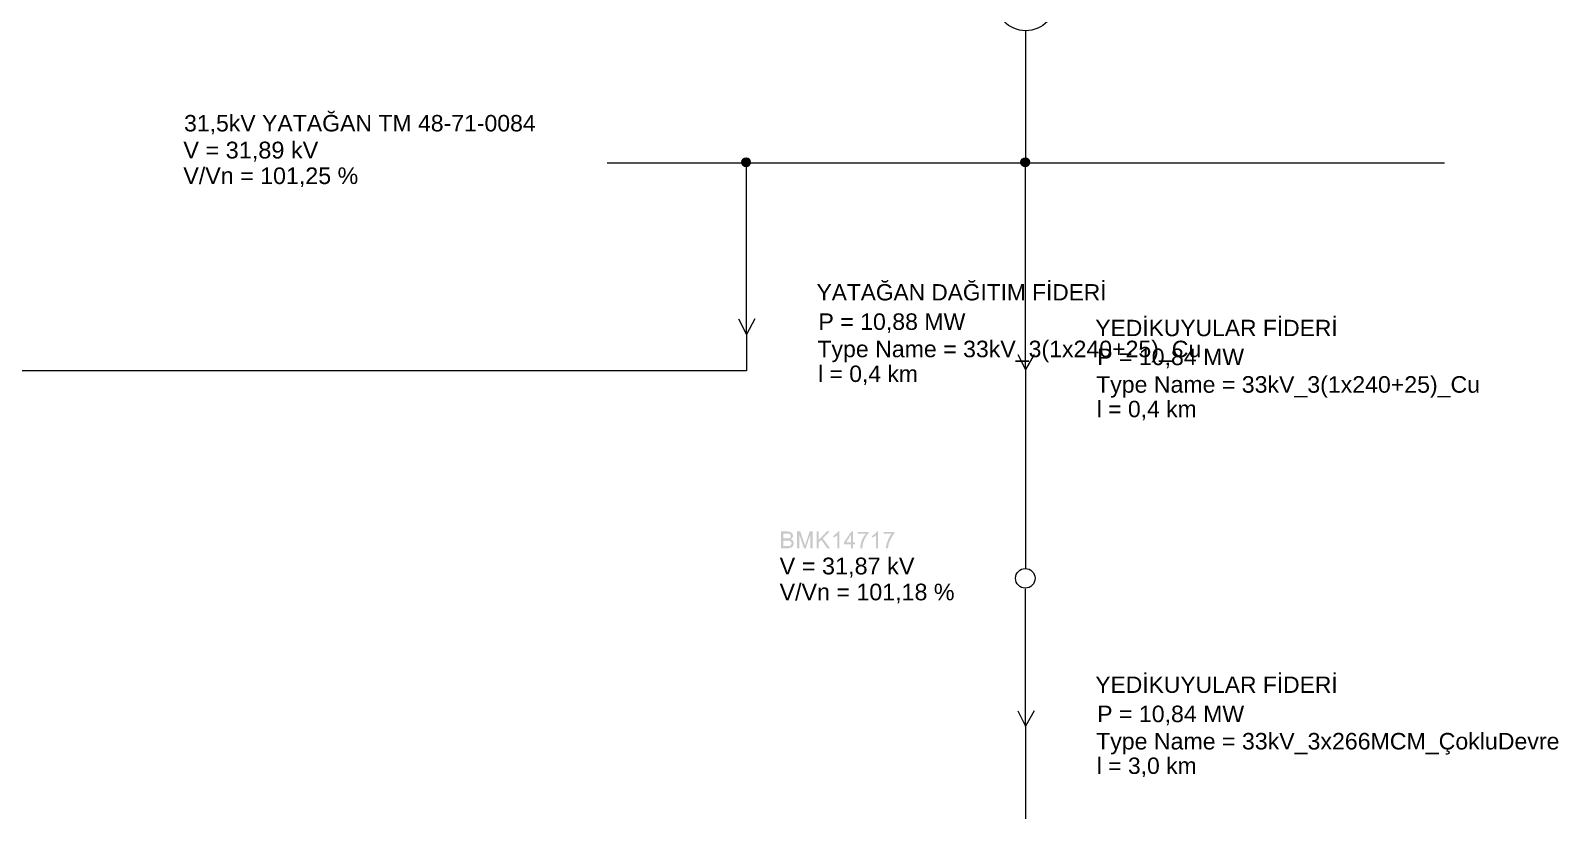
# Model space of a CAD drawing. Header units: millimetres. Extents: x 5 to 459, y 10 to 307.
# Drawn here: x 345.5 to 415.1, y 230.5 to 266.1 of the extents above; entities that cross this region are included whole.
import ezdxf

# ---------------------------------------------------------------- set-up
doc = ezdxf.new("R2010")
doc.units = ezdxf.units.MM
doc.header["$MEASUREMENT"] = 0
doc.layers.get('0').update_dxf_attribs({"linetype": 'CONTINUOUS'})
doc.styles.add('Arial$001', font='arial.ttf', dxfattribs={"height": 0.8937})

msp = doc.modelspace()

# ---------------------------------------------------------------- hatches: boundary and pattern name
h = msp.add_hatch(color=5)
edge = h.paths.add_edge_path()
edge.add_spline(control_points=[(378.298, 260.066), (378.298, 260.165), (378.215, 260.248), (378.116, 260.248), (378.116, 260.248), (378, 260.248), (377.917, 260.165), (377.917, 260.066), (377.917, 260.066), (377.917, 259.95), (378, 259.867), (378.116, 259.867), (378.116, 259.867), (378.215, 259.867), (378.298, 259.95), (378.298, 260.066)], knot_values=[0, 0, 0, 0, 0.0625, 0.0625, 0.0625, 0.0625, 0.125, 0.125, 0.125, 0.125, 0.1875, 0.1875, 0.1875, 0.1875, 1, 1, 1, 1], degree=3, periodic=0)
h = msp.add_hatch(color=5)
edge = h.paths.add_edge_path()
edge.add_spline(control_points=[(391.037, 260.066), (391.037, 260.165), (390.938, 260.248), (390.839, 260.248), (390.839, 260.248), (390.739, 260.248), (390.64, 260.165), (390.64, 260.066), (390.64, 260.066), (390.64, 259.95), (390.739, 259.867), (390.839, 259.867), (390.839, 259.867), (390.938, 259.867), (391.037, 259.95), (391.037, 260.066)], knot_values=[0, 0, 0, 0, 0.0625, 0.0625, 0.0625, 0.0625, 0.125, 0.125, 0.125, 0.125, 0.1875, 0.1875, 0.1875, 0.1875, 1, 1, 1, 1], degree=3, periodic=0)
h = msp.add_hatch(color=5)
edge = h.paths.add_edge_path()
edge.add_spline(control_points=[(391.037, 260.066), (391.037, 260.165), (390.938, 260.248), (390.839, 260.248), (390.839, 260.248), (390.739, 260.248), (390.64, 260.165), (390.64, 260.066), (390.64, 260.066), (390.64, 259.95), (390.739, 259.867), (390.839, 259.867), (390.839, 259.867), (390.938, 259.867), (391.037, 259.95), (391.037, 260.066)], knot_values=[0, 0, 0, 0, 0.0625, 0.0625, 0.0625, 0.0625, 0.125, 0.125, 0.125, 0.125, 0.1875, 0.1875, 0.1875, 0.1875, 1, 1, 1, 1], degree=3, periodic=0)
h = msp.add_hatch(color=5)
h.paths.add_polyline_path([(379.704, 242.462), (379.704, 243.223), (380.002, 243.223), (380.002, 243.223), (380.008, 243.223), (380.014, 243.223), (380.021, 243.223), (380.027, 243.222), (380.033, 243.221), (380.039, 243.22), (380.045, 243.219), (380.051, 243.218), (380.057, 243.217), (380.063, 243.216), (380.069, 243.214), (380.074, 243.213), (380.08, 243.211), (380.086, 243.21), (380.091, 243.208), (380.096, 243.206), (380.102, 243.204), (380.107, 243.202), (380.112, 243.2), (380.116, 243.198), (380.121, 243.196), (380.126, 243.194), (380.13, 243.192), (380.134, 243.19), (380.138, 243.188), (380.143, 243.186), (380.147, 243.184), (380.151, 243.182), (380.155, 243.18), (380.159, 243.178), (380.163, 243.175), (380.167, 243.173), (380.171, 243.171), (380.174, 243.168), (380.178, 243.166), (380.182, 243.163), (380.185, 243.161), (380.189, 243.158), (380.192, 243.155), (380.196, 243.152), (380.199, 243.149), (380.202, 243.146), (380.205, 243.143), (380.207, 243.139), (380.21, 243.136), (380.213, 243.132), (380.215, 243.128), (380.217, 243.124), (380.219, 243.12), (380.221, 243.116), (380.223, 243.112), (380.225, 243.107), (380.227, 243.103), (380.229, 243.099), (380.231, 243.095), (380.233, 243.091), (380.235, 243.087), (380.237, 243.083), (380.238, 243.078), (380.24, 243.074), (380.241, 243.07), (380.243, 243.066), (380.244, 243.062), (380.245, 243.058), (380.246, 243.054), (380.247, 243.05), (380.248, 243.045), (380.249, 243.041), (380.249, 243.037), (380.25, 243.033), (380.25, 243.029), (380.25, 243.025), (380.25, 243.021), (380.25, 243.016), (380.249, 243.012), (380.249, 243.008), (380.248, 243.004), (380.247, 243), (380.246, 242.996), (380.245, 242.992), (380.244, 242.988), (380.243, 242.985), (380.241, 242.981), (380.24, 242.977), (380.238, 242.974), (380.237, 242.97), (380.235, 242.967), (380.233, 242.963), (380.231, 242.96), (380.229, 242.957), (380.227, 242.954), (380.225, 242.952), (380.223, 242.949), (380.221, 242.946), (380.219, 242.944), (380.217, 242.942), (380.215, 242.938), (380.213, 242.934), (380.21, 242.93), (380.207, 242.926), (380.205, 242.921), (380.202, 242.917), (380.199, 242.913), (380.196, 242.91), (380.192, 242.906), (380.189, 242.902), (380.185, 242.898), (380.182, 242.894), (380.178, 242.891), (380.174, 242.887), (380.171, 242.884), (380.167, 242.881), (380.163, 242.878), (380.159, 242.875), (380.155, 242.872), (380.151, 242.869), (380.147, 242.866), (380.143, 242.864), (380.138, 242.861), (380.134, 242.859), (380.14, 242.859), (380.146, 242.859), (380.152, 242.858), (380.158, 242.857), (380.163, 242.855), (380.169, 242.854), (380.174, 242.852), (380.179, 242.849), (380.184, 242.847), (380.189, 242.844), (380.194, 242.842), (380.198, 242.839), (380.203, 242.835), (380.208, 242.832), (380.212, 242.829), (380.216, 242.825), (380.221, 242.821), (380.225, 242.817), (380.229, 242.813), (380.233, 242.809), (380.238, 242.805), (380.242, 242.801), (380.246, 242.797), (380.25, 242.793), (380.252, 242.789), (380.254, 242.785), (380.256, 242.781), (380.258, 242.776), (380.26, 242.772), (380.262, 242.768), (380.264, 242.764), (380.266, 242.759), (380.268, 242.755), (380.27, 242.751), (380.271, 242.746), (380.273, 242.741), (380.274, 242.737), (380.276, 242.732), (380.277, 242.727), (380.278, 242.722), (380.279, 242.717), (380.28, 242.712), (380.281, 242.706), (380.282, 242.701), (380.282, 242.695), (380.283, 242.689), (380.283, 242.683), (380.283, 242.677), (380.283, 242.677), (380.283, 242.673), (380.283, 242.669), (380.282, 242.665), (380.282, 242.661), (380.281, 242.657), (380.28, 242.652), (380.279, 242.648), (380.278, 242.644), (380.277, 242.64), (380.276, 242.636), (380.274, 242.632), (380.273, 242.628), (380.271, 242.624), (380.27, 242.619), (380.268, 242.615), (380.266, 242.611), (380.264, 242.607), (380.262, 242.603), (380.26, 242.599), (380.258, 242.595), (380.256, 242.59), (380.254, 242.586), (380.252, 242.582), (380.25, 242.578), (380.25, 242.576), (380.249, 242.574), (380.249, 242.571), (380.248, 242.569), (380.246, 242.566), (380.245, 242.563), (380.243, 242.56), (380.241, 242.557), (380.239, 242.554), (380.236, 242.551), (380.234, 242.548), (380.232, 242.545), (380.229, 242.542), (380.226, 242.539), (380.223, 242.536), (380.221, 242.533), (380.218, 242.53), (380.215, 242.527), (380.213, 242.524), (380.21, 242.521), (380.207, 242.519), (380.205, 242.516), (380.203, 242.514), (380.2, 242.512), (380.198, 242.51), (380.196, 242.508), (380.194, 242.506), (380.191, 242.504), (380.188, 242.502), (380.185, 242.5), (380.182, 242.498), (380.179, 242.496), (380.176, 242.494), (380.172, 242.492), (380.169, 242.491), (380.165, 242.489), (380.162, 242.488), (380.158, 242.486), (380.154, 242.485), (380.15, 242.484), (380.146, 242.483), (380.142, 242.482), (380.138, 242.481), (380.134, 242.48), (380.13, 242.479), (380.126, 242.479), (380.122, 242.479), (380.118, 242.479), (380.114, 242.477), (380.109, 242.475), (380.105, 242.473), (380.101, 242.472), (380.097, 242.47), (380.093, 242.469), (380.088, 242.468), (380.084, 242.467), (380.08, 242.466), (380.075, 242.465), (380.071, 242.465), (380.066, 242.464), (380.061, 242.464), (380.057, 242.463), (380.052, 242.463), (380.047, 242.463), (380.042, 242.463), (380.036, 242.462), (380.031, 242.462), (380.025, 242.462), (380.02, 242.462), (380.014, 242.462), (380.008, 242.462), (380.002, 242.462), (379.704, 242.462), (380.002, 242.462)])
h.paths.add_polyline_path([(379.803, 242.909), (379.969, 242.909), (379.969, 242.909), (379.975, 242.909), (379.981, 242.909), (379.987, 242.909), (379.992, 242.909), (379.998, 242.909), (380.003, 242.909), (380.008, 242.909), (380.013, 242.909), (380.018, 242.909), (380.022, 242.909), (380.027, 242.909), (380.031, 242.909), (380.035, 242.909), (380.039, 242.909), (380.043, 242.909), (380.046, 242.909), (380.049, 242.909), (380.053, 242.909), (380.056, 242.909), (380.058, 242.909), (380.061, 242.909), (380.064, 242.909), (380.066, 242.909), (380.068, 242.909), (380.068, 242.909), (380.072, 242.911), (380.076, 242.913), (380.08, 242.914), (380.083, 242.916), (380.087, 242.917), (380.09, 242.919), (380.093, 242.92), (380.096, 242.921), (380.099, 242.922), (380.102, 242.923), (380.105, 242.924), (380.107, 242.925), (380.11, 242.926), (380.112, 242.928), (380.115, 242.929), (380.117, 242.93), (380.119, 242.931), (380.122, 242.932), (380.124, 242.934), (380.126, 242.935), (380.128, 242.937), (380.13, 242.938), (380.132, 242.94), (380.134, 242.942), (380.134, 242.944), (380.135, 242.946), (380.135, 242.949), (380.136, 242.952), (380.136, 242.954), (380.137, 242.957), (380.138, 242.96), (380.139, 242.963), (380.14, 242.966), (380.141, 242.969), (380.142, 242.972), (380.143, 242.975), (380.144, 242.978), (380.145, 242.981), (380.146, 242.984), (380.147, 242.987), (380.147, 242.99), (380.148, 242.993), (380.149, 242.996), (380.15, 242.999), (380.15, 243.001), (380.151, 243.004), (380.151, 243.006), (380.151, 243.008), (380.151, 243.012), (380.151, 243.016), (380.15, 243.02), (380.15, 243.023), (380.149, 243.027), (380.148, 243.03), (380.147, 243.033), (380.147, 243.036), (380.146, 243.039), (380.145, 243.042), (380.144, 243.045), (380.143, 243.047), (380.142, 243.05), (380.141, 243.052), (380.14, 243.055), (380.139, 243.057), (380.138, 243.059), (380.137, 243.062), (380.136, 243.064), (380.136, 243.066), (380.135, 243.068), (380.135, 243.07), (380.134, 243.072), (380.134, 243.074), (380.132, 243.076), (380.13, 243.078), (380.128, 243.081), (380.126, 243.083), (380.124, 243.085), (380.122, 243.087), (380.119, 243.089), (380.117, 243.091), (380.115, 243.093), (380.112, 243.095), (380.11, 243.097), (380.107, 243.099), (380.105, 243.101), (380.102, 243.103), (380.099, 243.105), (380.096, 243.107), (380.093, 243.11), (380.09, 243.112), (380.087, 243.114), (380.083, 243.116), (380.08, 243.118), (380.076, 243.12), (380.072, 243.122), (380.068, 243.124), (380.066, 243.124), (380.064, 243.124), (380.061, 243.124), (380.058, 243.124), (380.056, 243.124), (380.053, 243.124), (380.049, 243.124), (380.046, 243.124), (380.043, 243.124), (380.039, 243.124), (380.035, 243.124), (380.031, 243.124), (380.027, 243.124), (380.022, 243.124), (380.018, 243.124), (380.013, 243.124), (380.008, 243.124), (380.003, 243.124), (379.998, 243.124), (379.992, 243.124), (379.987, 243.124), (379.981, 243.124), (379.975, 243.124), (379.969, 243.124), (379.969, 243.124), (379.803, 243.124), (379.803, 242.909), (379.803, 243.124)])
h.paths.add_polyline_path([(379.803, 242.561), (380.002, 242.561), (380.002, 242.561), (380.006, 242.561), (380.01, 242.561), (380.014, 242.561), (380.017, 242.561), (380.021, 242.561), (380.024, 242.561), (380.027, 242.561), (380.03, 242.561), (380.033, 242.561), (380.036, 242.561), (380.039, 242.561), (380.041, 242.561), (380.044, 242.561), (380.046, 242.561), (380.049, 242.561), (380.051, 242.561), (380.053, 242.561), (380.055, 242.561), (380.058, 242.561), (380.06, 242.561), (380.062, 242.561), (380.064, 242.561), (380.066, 242.561), (380.068, 242.561), (380.07, 242.561), (380.072, 242.561), (380.074, 242.562), (380.076, 242.562), (380.078, 242.562), (380.081, 242.562), (380.083, 242.562), (380.085, 242.562), (380.087, 242.562), (380.089, 242.563), (380.091, 242.563), (380.093, 242.564), (380.095, 242.564), (380.097, 242.565), (380.099, 242.566), (380.101, 242.566), (380.103, 242.567), (380.105, 242.568), (380.107, 242.57), (380.109, 242.571), (380.112, 242.573), (380.114, 242.574), (380.116, 242.576), (380.118, 242.578), (380.118, 242.578), (380.12, 242.58), (380.122, 242.582), (380.124, 242.584), (380.126, 242.585), (380.128, 242.587), (380.13, 242.588), (380.132, 242.59), (380.134, 242.591), (380.136, 242.592), (380.138, 242.594), (380.141, 242.595), (380.143, 242.597), (380.145, 242.598), (380.147, 242.6), (380.149, 242.602), (380.151, 242.604), (380.153, 242.606), (380.155, 242.608), (380.157, 242.611), (380.159, 242.614), (380.161, 242.617), (380.163, 242.62), (380.165, 242.624), (380.167, 242.628), (380.167, 242.628), (380.167, 242.63), (380.168, 242.632), (380.168, 242.634), (380.169, 242.636), (380.169, 242.638), (380.17, 242.64), (380.171, 242.642), (380.172, 242.644), (380.173, 242.646), (380.174, 242.648), (380.175, 242.65), (380.176, 242.652), (380.177, 242.655), (380.178, 242.657), (380.179, 242.659), (380.18, 242.661), (380.181, 242.663), (380.181, 242.665), (380.182, 242.667), (380.183, 242.669), (380.183, 242.671), (380.184, 242.673), (380.184, 242.675), (380.184, 242.677), (380.184, 242.681), (380.184, 242.686), (380.183, 242.69), (380.183, 242.694), (380.182, 242.698), (380.181, 242.702), (380.18, 242.706), (380.179, 242.71), (380.178, 242.714), (380.177, 242.717), (380.175, 242.721), (380.174, 242.725), (380.172, 242.728), (380.17, 242.732), (380.169, 242.735), (380.167, 242.739), (380.165, 242.742), (380.163, 242.745), (380.161, 242.748), (380.159, 242.75), (380.157, 242.753), (380.155, 242.756), (380.153, 242.758), (380.151, 242.76), (380.149, 242.762), (380.147, 242.764), (380.145, 242.766), (380.143, 242.768), (380.141, 242.77), (380.138, 242.772), (380.136, 242.774), (380.134, 242.776), (380.132, 242.778), (380.13, 242.779), (380.128, 242.781), (380.126, 242.783), (380.124, 242.784), (380.122, 242.786), (380.12, 242.787), (380.118, 242.788), (380.116, 242.789), (380.114, 242.79), (380.112, 242.791), (380.109, 242.792), (380.107, 242.792), (380.105, 242.793), (380.103, 242.793), (380.101, 242.793), (380.097, 242.795), (380.093, 242.797), (380.089, 242.799), (380.085, 242.8), (380.08, 242.801), (380.076, 242.803), (380.072, 242.804), (380.068, 242.805), (380.063, 242.806), (380.059, 242.806), (380.054, 242.807), (380.05, 242.808), (380.045, 242.808), (380.04, 242.808), (380.035, 242.809), (380.03, 242.809), (380.025, 242.809), (380.02, 242.809), (380.014, 242.809), (380.009, 242.81), (380.003, 242.81), (379.997, 242.81), (379.992, 242.81), (379.985, 242.81), (379.803, 242.81), (379.803, 242.561), (379.803, 242.81)])
h.paths.add_polyline_path([(380.432, 242.462), (380.432, 243.223), (380.581, 243.223), (380.763, 242.677), (380.763, 242.677), (380.765, 242.671), (380.767, 242.665), (380.768, 242.659), (380.77, 242.654), (380.771, 242.648), (380.773, 242.643), (380.774, 242.638), (380.775, 242.633), (380.776, 242.628), (380.777, 242.624), (380.779, 242.619), (380.78, 242.615), (380.781, 242.611), (380.782, 242.607), (380.783, 242.604), (380.784, 242.6), (380.785, 242.597), (380.786, 242.594), (380.788, 242.591), (380.789, 242.588), (380.791, 242.585), (380.792, 242.583), (380.794, 242.58), (380.796, 242.578), (380.796, 242.578), (380.796, 242.58), (380.796, 242.583), (380.797, 242.586), (380.797, 242.589), (380.798, 242.592), (380.799, 242.596), (380.8, 242.6), (380.801, 242.604), (380.802, 242.609), (380.804, 242.614), (380.805, 242.618), (380.806, 242.624), (380.808, 242.629), (380.81, 242.634), (380.811, 242.64), (380.813, 242.645), (380.815, 242.651), (380.817, 242.657), (380.819, 242.663), (380.821, 242.669), (380.823, 242.675), (380.825, 242.681), (380.827, 242.688), (380.829, 242.694), (381.011, 243.223), (381.144, 243.223), (381.144, 242.462), (381.044, 242.462), (381.044, 243.091), (380.829, 242.462), (380.746, 242.462), (380.531, 243.107), (380.531, 242.462), (380.432, 242.462), (380.531, 242.462)])
h.paths.add_polyline_path([(381.326, 242.462), (381.326, 243.223), (381.425, 243.223), (381.425, 242.843), (381.789, 243.223), (381.921, 243.223), (381.607, 242.909), (381.938, 242.462), (381.805, 242.462), (381.541, 242.843), (381.425, 242.727), (381.425, 242.462), (381.326, 242.462), (381.425, 242.462)])
h.paths.add_polyline_path([(382.368, 242.462), (382.269, 242.462), (382.269, 243.058), (382.269, 243.058), (382.266, 243.056), (382.264, 243.053), (382.262, 243.051), (382.259, 243.048), (382.256, 243.046), (382.253, 243.043), (382.25, 243.04), (382.247, 243.037), (382.244, 243.034), (382.24, 243.031), (382.237, 243.028), (382.233, 243.025), (382.23, 243.022), (382.226, 243.019), (382.222, 243.015), (382.218, 243.012), (382.214, 243.01), (382.21, 243.007), (382.206, 243.004), (382.202, 243.001), (382.198, 242.999), (382.194, 242.996), (382.19, 242.994), (382.186, 242.992), (382.186, 242.992), (382.18, 242.99), (382.174, 242.988), (382.169, 242.985), (382.164, 242.983), (382.159, 242.981), (382.154, 242.979), (382.15, 242.977), (382.145, 242.975), (382.141, 242.973), (382.137, 242.971), (382.134, 242.969), (382.13, 242.967), (382.126, 242.965), (382.123, 242.963), (382.119, 242.961), (382.116, 242.959), (382.113, 242.956), (382.109, 242.954), (382.106, 242.952), (382.102, 242.95), (382.098, 242.948), (382.095, 242.946), (382.091, 242.944), (382.087, 242.942), (382.087, 243.025), (382.087, 243.025), (382.093, 243.029), (382.099, 243.033), (382.105, 243.037), (382.111, 243.041), (382.117, 243.045), (382.124, 243.05), (382.13, 243.054), (382.136, 243.058), (382.142, 243.062), (382.147, 243.066), (382.153, 243.07), (382.159, 243.074), (382.165, 243.078), (382.17, 243.083), (382.176, 243.087), (382.181, 243.091), (382.186, 243.095), (382.191, 243.099), (382.196, 243.103), (382.201, 243.107), (382.206, 243.112), (382.21, 243.116), (382.215, 243.12), (382.219, 243.124), (382.219, 243.124), (382.223, 243.128), (382.227, 243.132), (382.231, 243.136), (382.235, 243.141), (382.239, 243.145), (382.243, 243.149), (382.247, 243.153), (382.251, 243.157), (382.255, 243.161), (382.259, 243.165), (382.263, 243.169), (382.267, 243.174), (382.27, 243.178), (382.274, 243.182), (382.277, 243.186), (382.28, 243.19), (382.283, 243.194), (382.286, 243.198), (382.289, 243.203), (382.292, 243.207), (382.295, 243.211), (382.297, 243.215), (382.3, 243.219), (382.302, 243.223), (382.368, 243.223), (382.368, 242.462), (382.368, 243.223)])
h.paths.add_polyline_path([(382.897, 242.462), (382.897, 242.644), (382.566, 242.644), (382.566, 242.727), (382.914, 243.223), (382.98, 243.223), (382.98, 242.727), (383.079, 242.727), (383.079, 242.644), (382.98, 242.644), (382.98, 242.462), (382.897, 242.462), (382.98, 242.462)])
h.paths.add_polyline_path([(382.897, 242.727), (382.897, 243.074), (382.666, 242.727), (382.897, 242.727), (382.666, 242.727)])
h.paths.add_polyline_path([(383.195, 243.124), (383.195, 243.207), (383.691, 243.207), (383.691, 243.141), (383.691, 243.141), (383.685, 243.134), (383.679, 243.128), (383.673, 243.121), (383.667, 243.114), (383.66, 243.107), (383.654, 243.1), (383.648, 243.092), (383.642, 243.085), (383.636, 243.077), (383.629, 243.069), (383.623, 243.06), (383.617, 243.052), (383.611, 243.043), (383.605, 243.034), (383.598, 243.024), (383.592, 243.014), (383.586, 243.004), (383.58, 242.994), (383.574, 242.983), (383.567, 242.972), (383.561, 242.961), (383.555, 242.95), (383.549, 242.938), (383.543, 242.925), (383.543, 242.925), (383.536, 242.915), (383.53, 242.905), (383.525, 242.894), (383.519, 242.884), (383.514, 242.874), (383.508, 242.863), (383.503, 242.853), (383.498, 242.843), (383.494, 242.832), (383.489, 242.822), (383.485, 242.812), (383.48, 242.801), (383.476, 242.791), (383.473, 242.781), (383.469, 242.77), (383.465, 242.76), (383.462, 242.75), (383.459, 242.739), (383.456, 242.729), (383.453, 242.719), (383.45, 242.708), (383.448, 242.698), (383.445, 242.688), (383.443, 242.677), (383.441, 242.669), (383.439, 242.661), (383.437, 242.652), (383.435, 242.644), (383.433, 242.636), (383.431, 242.627), (383.429, 242.619), (383.427, 242.61), (383.426, 242.602), (383.424, 242.593), (383.422, 242.585), (383.42, 242.576), (383.419, 242.567), (383.418, 242.558), (383.416, 242.549), (383.415, 242.54), (383.414, 242.531), (383.413, 242.521), (383.412, 242.512), (383.411, 242.502), (383.411, 242.492), (383.41, 242.483), (383.41, 242.472), (383.41, 242.462), (383.311, 242.462), (383.311, 242.462), (383.311, 242.47), (383.311, 242.479), (383.312, 242.487), (383.312, 242.495), (383.313, 242.504), (383.314, 242.512), (383.315, 242.521), (383.316, 242.529), (383.317, 242.538), (383.318, 242.546), (383.32, 242.555), (383.321, 242.564), (383.323, 242.572), (383.324, 242.581), (383.326, 242.59), (383.328, 242.599), (383.33, 242.609), (383.332, 242.618), (383.334, 242.628), (383.336, 242.637), (383.338, 242.647), (383.34, 242.657), (383.342, 242.667), (383.344, 242.677), (383.344, 242.677), (383.346, 242.688), (383.348, 242.698), (383.351, 242.708), (383.354, 242.719), (383.356, 242.729), (383.359, 242.739), (383.363, 242.75), (383.366, 242.76), (383.37, 242.77), (383.373, 242.781), (383.377, 242.791), (383.381, 242.801), (383.385, 242.812), (383.39, 242.822), (383.394, 242.832), (383.399, 242.843), (383.404, 242.853), (383.409, 242.863), (383.414, 242.874), (383.42, 242.884), (383.425, 242.894), (383.431, 242.905), (383.437, 242.915), (383.443, 242.925), (383.447, 242.936), (383.452, 242.946), (383.456, 242.956), (383.461, 242.965), (383.466, 242.975), (383.471, 242.984), (383.476, 242.994), (383.481, 243.003), (383.487, 243.012), (383.492, 243.02), (383.498, 243.029), (383.503, 243.037), (383.509, 243.045), (383.515, 243.053), (383.521, 243.061), (383.527, 243.069), (383.533, 243.076), (383.539, 243.084), (383.545, 243.091), (383.551, 243.098), (383.557, 243.105), (383.563, 243.111), (383.569, 243.118), (383.576, 243.124), (383.195, 243.124), (383.576, 243.124)])
h.paths.add_polyline_path([(384.122, 242.462), (384.039, 242.462), (384.039, 243.058), (384.039, 243.058), (384.037, 243.056), (384.034, 243.053), (384.032, 243.051), (384.029, 243.048), (384.027, 243.046), (384.024, 243.043), (384.021, 243.04), (384.017, 243.037), (384.014, 243.034), (384.011, 243.031), (384.007, 243.028), (384.004, 243.025), (384, 243.022), (383.996, 243.019), (383.992, 243.015), (383.989, 243.012), (383.985, 243.01), (383.981, 243.007), (383.977, 243.004), (383.973, 243.001), (383.969, 242.999), (383.964, 242.996), (383.96, 242.994), (383.956, 242.992), (383.956, 242.992), (383.95, 242.99), (383.944, 242.988), (383.938, 242.985), (383.933, 242.983), (383.927, 242.981), (383.922, 242.979), (383.917, 242.977), (383.912, 242.975), (383.907, 242.973), (383.903, 242.971), (383.898, 242.969), (383.894, 242.967), (383.89, 242.965), (383.886, 242.963), (383.882, 242.961), (383.879, 242.959), (383.876, 242.956), (383.872, 242.954), (383.869, 242.952), (383.867, 242.95), (383.864, 242.948), (383.861, 242.946), (383.859, 242.944), (383.857, 242.942), (383.857, 243.025), (383.857, 243.025), (383.863, 243.029), (383.869, 243.033), (383.875, 243.037), (383.882, 243.041), (383.888, 243.045), (383.894, 243.05), (383.9, 243.054), (383.906, 243.058), (383.912, 243.062), (383.918, 243.066), (383.924, 243.07), (383.929, 243.074), (383.935, 243.078), (383.94, 243.083), (383.946, 243.087), (383.951, 243.091), (383.956, 243.095), (383.962, 243.099), (383.967, 243.103), (383.971, 243.107), (383.976, 243.112), (383.981, 243.116), (383.985, 243.12), (383.989, 243.124), (383.989, 243.124), (383.993, 243.128), (383.997, 243.132), (384.002, 243.136), (384.006, 243.141), (384.01, 243.145), (384.014, 243.149), (384.018, 243.153), (384.022, 243.157), (384.026, 243.161), (384.029, 243.165), (384.033, 243.169), (384.037, 243.174), (384.04, 243.178), (384.044, 243.182), (384.047, 243.186), (384.05, 243.19), (384.054, 243.194), (384.057, 243.198), (384.06, 243.203), (384.062, 243.207), (384.065, 243.211), (384.067, 243.215), (384.07, 243.219), (384.072, 243.223), (384.122, 243.223), (384.122, 242.462), (384.122, 243.223)])
h.paths.add_polyline_path([(384.386, 243.124), (384.386, 243.207), (384.866, 243.207), (384.866, 243.141), (384.866, 243.141), (384.862, 243.134), (384.857, 243.128), (384.853, 243.121), (384.848, 243.114), (384.843, 243.107), (384.838, 243.1), (384.833, 243.092), (384.828, 243.085), (384.823, 243.077), (384.817, 243.069), (384.812, 243.06), (384.806, 243.052), (384.8, 243.043), (384.795, 243.034), (384.789, 243.024), (384.783, 243.014), (384.777, 243.004), (384.771, 242.994), (384.765, 242.983), (384.758, 242.972), (384.752, 242.961), (384.746, 242.95), (384.74, 242.938), (384.734, 242.925), (384.734, 242.925), (384.728, 242.915), (384.722, 242.905), (384.716, 242.894), (384.71, 242.884), (384.705, 242.874), (384.699, 242.863), (384.694, 242.853), (384.689, 242.843), (384.684, 242.832), (384.679, 242.822), (384.674, 242.812), (384.67, 242.801), (384.665, 242.791), (384.66, 242.781), (384.656, 242.77), (384.652, 242.76), (384.647, 242.75), (384.643, 242.739), (384.639, 242.729), (384.635, 242.719), (384.63, 242.708), (384.626, 242.698), (384.622, 242.688), (384.618, 242.677), (384.616, 242.669), (384.614, 242.661), (384.612, 242.652), (384.61, 242.644), (384.608, 242.636), (384.606, 242.627), (384.604, 242.619), (384.602, 242.61), (384.6, 242.602), (384.598, 242.593), (384.597, 242.585), (384.595, 242.576), (384.594, 242.567), (384.592, 242.558), (384.591, 242.549), (384.59, 242.54), (384.589, 242.531), (384.588, 242.521), (384.587, 242.512), (384.586, 242.502), (384.586, 242.492), (384.585, 242.483), (384.585, 242.472), (384.585, 242.462), (384.486, 242.462), (384.486, 242.462), (384.486, 242.47), (384.486, 242.479), (384.486, 242.487), (384.487, 242.495), (384.488, 242.504), (384.488, 242.512), (384.489, 242.521), (384.49, 242.529), (384.492, 242.538), (384.493, 242.546), (384.494, 242.555), (384.496, 242.564), (384.497, 242.572), (384.499, 242.581), (384.501, 242.59), (384.503, 242.599), (384.505, 242.609), (384.506, 242.618), (384.508, 242.628), (384.51, 242.637), (384.512, 242.647), (384.515, 242.657), (384.517, 242.667), (384.519, 242.677), (384.519, 242.677), (384.523, 242.688), (384.527, 242.698), (384.531, 242.708), (384.535, 242.719), (384.539, 242.729), (384.543, 242.739), (384.548, 242.75), (384.552, 242.76), (384.556, 242.77), (384.56, 242.781), (384.564, 242.791), (384.568, 242.801), (384.572, 242.812), (384.577, 242.822), (384.581, 242.832), (384.585, 242.843), (384.589, 242.853), (384.593, 242.863), (384.597, 242.874), (384.601, 242.884), (384.606, 242.894), (384.61, 242.905), (384.614, 242.915), (384.618, 242.925), (384.624, 242.936), (384.63, 242.946), (384.636, 242.956), (384.642, 242.965), (384.647, 242.975), (384.653, 242.984), (384.658, 242.994), (384.663, 243.003), (384.669, 243.012), (384.674, 243.02), (384.679, 243.029), (384.684, 243.037), (384.689, 243.045), (384.694, 243.053), (384.7, 243.061), (384.705, 243.069), (384.71, 243.076), (384.716, 243.084), (384.721, 243.091), (384.727, 243.098), (384.732, 243.105), (384.738, 243.111), (384.744, 243.118), (384.75, 243.124), (384.386, 243.124), (384.75, 243.124)])

# ---------------------------------------------------------------- linework, layer by layer
at = {"color": 5, "linetype": 'Continuous', "lineweight": 9}
for points in [[(390.855, 266.055), (390.855, 260.033), (390.855, 260.033)], [(378.132, 252.207), (378.132, 260.033), (378.132, 260.033)], [(390.855, 250.602), (390.855, 260.033), (390.855, 260.033)], [(377.768, 252.918), (378.132, 252.207), (378.132, 252.207)], [(377.768, 252.918), (378.132, 252.207), (378.132, 252.207)], [(378.513, 252.918), (378.132, 252.207), (378.132, 252.207)], [(378.513, 252.918), (378.132, 252.207), (378.132, 252.207)], [(378.132, 252.207), (378.132, 250.553), (378.132, 250.553)], [(390.491, 251.297), (390.855, 250.602), (390.855, 250.602)], [(390.491, 251.297), (390.855, 250.602), (390.855, 250.602)], [(391.236, 251.297), (390.855, 250.602), (390.855, 250.602)], [(391.236, 251.297), (390.855, 250.602), (390.855, 250.602)], [(378.132, 250.553), (320.871, 250.553), (320.871, 250.553)], [(390.855, 250.602), (390.855, 241.536), (390.855, 241.536)], [(390.855, 234.355), (390.855, 240.609), (390.855, 240.609)], [(390.491, 235.05), (390.855, 234.355), (390.855, 234.355)], [(390.491, 235.05), (390.855, 234.355), (390.855, 234.355)], [(391.236, 235.05), (390.855, 234.355), (390.855, 234.355)], [(391.236, 235.05), (390.855, 234.355), (390.855, 234.355)], [(390.855, 234.355), (390.855, 225.736), (390.855, 225.736)]]:
    msp.add_lwpolyline(points, dxfattribs=at)
at = {"color": 5, "linetype": 'Continuous', "lineweight": 20}
msp.add_lwpolyline([(371.779, 260.033), (409.948, 260.033), (409.948, 260.033)], dxfattribs=at)
at = {"color": 5, "linetype": 'Continuous', "lineweight": 9}
msp.add_open_spline([(392.262, 267.461), (392.262, 268.222), (391.633, 268.868), (390.855, 268.868), (390.855, 268.868), (390.078, 268.868), (389.466, 268.222), (389.466, 267.461), (389.466, 267.461), (389.466, 266.684), (390.078, 266.055), (390.855, 266.055), (390.855, 266.055), (391.633, 266.055), (392.262, 266.684), (392.262, 267.461)], degree=3, knots=[0, 0, 0, 0, 0.0625, 0.0625, 0.0625, 0.062501, 0.125, 0.125, 0.125, 0.125001, 0.1875, 0.1875, 0.1875, 0.187501, 1, 1, 1, 1], dxfattribs=at)
at = {"color": 5, "linetype": 'Continuous', "lineweight": 25}
for points in [[(378.298, 260.066), (378.298, 260.165), (378.215, 260.248), (378.116, 260.248), (378.116, 260.248), (378, 260.248), (377.917, 260.165), (377.917, 260.066), (377.917, 260.066), (377.917, 259.95), (378, 259.867), (378.116, 259.867), (378.116, 259.867), (378.215, 259.867), (378.298, 259.95), (378.298, 260.066)], [(391.037, 260.066), (391.037, 260.165), (390.938, 260.248), (390.839, 260.248), (390.839, 260.248), (390.739, 260.248), (390.64, 260.165), (390.64, 260.066), (390.64, 260.066), (390.64, 259.95), (390.739, 259.867), (390.839, 259.867), (390.839, 259.867), (390.938, 259.867), (391.037, 259.95), (391.037, 260.066)], [(391.037, 260.066), (391.037, 260.165), (390.938, 260.248), (390.839, 260.248), (390.839, 260.248), (390.739, 260.248), (390.64, 260.165), (390.64, 260.066), (390.64, 260.066), (390.64, 259.95), (390.739, 259.867), (390.839, 259.867), (390.839, 259.867), (390.938, 259.867), (391.037, 259.95), (391.037, 260.066)]]:
    msp.add_open_spline(points, degree=3, knots=[0, 0, 0, 0, 0.0625, 0.0625, 0.0625, 0.062501, 0.125, 0.125, 0.125, 0.125001, 0.1875, 0.1875, 0.1875, 0.187501, 1, 1, 1, 1], dxfattribs=at)
at = {"color": 5, "linetype": 'Continuous', "lineweight": 20}
msp.add_open_spline([(391.285, 241.089), (391.285, 241.337), (391.087, 241.536), (390.839, 241.536), (390.839, 241.536), (390.591, 241.536), (390.392, 241.337), (390.392, 241.089), (390.392, 241.089), (390.392, 240.841), (390.591, 240.642), (390.839, 240.642), (390.839, 240.642), (391.087, 240.642), (391.285, 240.841), (391.285, 241.089)], degree=3, knots=[0, 0, 0, 0, 0.0625, 0.0625, 0.0625, 0.062501, 0.125, 0.125, 0.125, 0.125001, 0.1875, 0.1875, 0.1875, 0.187501, 1, 1, 1, 1], dxfattribs=at)

# ---------------------------------------------------------------- texts
at = {"color": 5, "style": 'Arial$001'}
for s, height, p in [('31,5kV YATAĞAN TM 48-71-0084', 0.75082, (352.488, 261.462)), ('V = 31,89 kV', 0.76556, (352.455, 260.229)), ('V/Vn = 101,25 %', 0.75777, (352.455, 259.063)), ('YATAĞAN DAĞITIM FİDERİ', 0.74038, (381.326, 253.759)), ('P = 10,88 MW', 0.75364, (381.408, 252.413)), ('YEDİKUYULAR FİDERİ', 0.74529, (394.032, 252.129)), ('Type Name = 33kV_3(1x240+25)_Cu', 0.75393, (381.359, 251.168)), ('P = 10,84 MW', 0.75364, (394.115, 250.808)), ('l = 0,4 km', 0.747, (381.392, 250.04)), ('Type Name = 33kV_3(1x240+25)_Cu', 0.75397, (394.065, 249.55)), ('l = 0,4 km', 0.747, (394.098, 248.435)), ('V = 31,87 kV', 0.76527, (379.638, 241.267)), ('V/Vn = 101,18 %', 0.75777, (379.638, 240.086)), ('YEDİKUYULAR FİDERİ', 0.74529, (394.032, 235.866)), ('P = 10,84 MW', 0.75389, (394.115, 234.531)), ('Type Name = 33kV_3x266MCM_ÇokluDevre', 0.75482, (394.065, 233.285)), ('l = 3,0 km', 0.747, (394.098, 232.172))]:
    msp.add_text(s, height=height, dxfattribs=at).set_placement(p)

doc.saveas('drawing.dxf')
